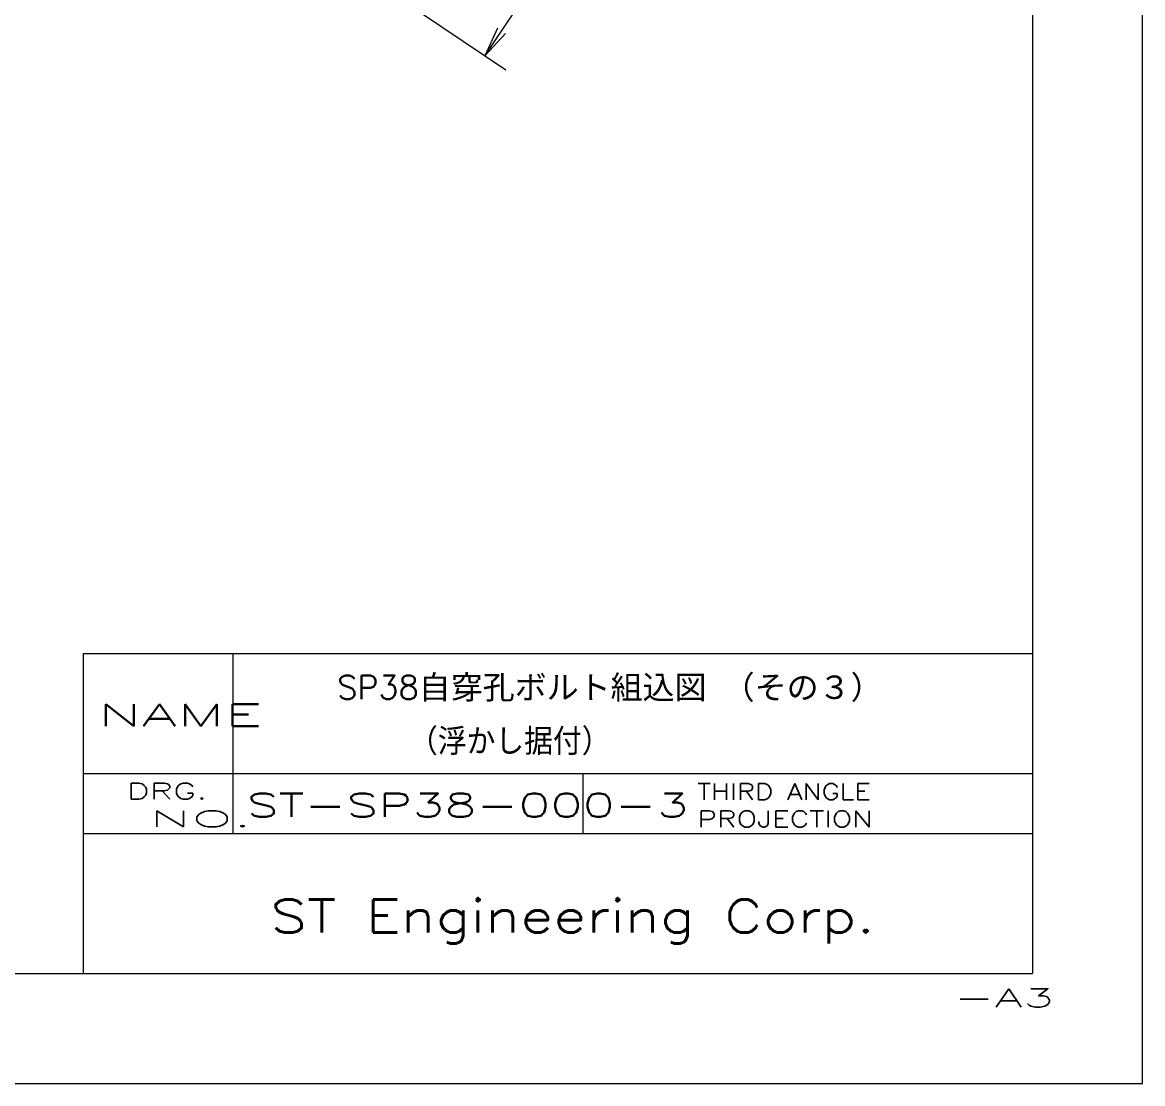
# Model space of a CAD drawing. Units: millimetres at full size; details may follow other scales. Extents: x -55 to 1935, y -55 to 1395.
# Drawn here: x 1375 to 1935, y -55 to 476 of the extents above; entities that cross this region are included whole.
import ezdxf
from ezdxf.enums import TextEntityAlignment as Align

# ---------------------------------------------------------------- set-up
doc = ezdxf.new("R2010")
doc.units = ezdxf.units.MM
for name, color, linetype, lineweight in [('6 寸法線', 4, 'Continuous', 25), ('7 枠・タイトル', 7, 'Continuous', 25), ('DEFPOINTS_3', 7, 'Continuous', 25)]:
    doc.layers.add(name, color=color, linetype=linetype, lineweight=lineweight)
doc.styles.add('simplex.shx', font='')
doc.styles.get('simplex.shx').set_extended_font_data('simplex.shx')

# ---------------------------------------------------------------- blocks, each defined once
blk = doc.blocks.new('open_arrow')
at = {"color": 0, "linetype": 'Continuous', "lineweight": -2}
blk.add_lwpolyline([(7.5, 1.25), (0, 0), (7.5, -1.25)], dxfattribs=at)

msp = doc.modelspace()

# ---------------------------------------------------------------- linework, layer by layer
at = {"layer": '6 寸法線'}
for p, q in [((1605.93, 459.011), (1645.073, 517.044)), ((1549.102, 497.342), (1616.459, 451.909))]:
    msp.add_line(p, q, dxfattribs=at)
at = {"layer": '7 枠・タイトル'}
for p, q in [((1880, 1340), (1880, 0)), ((1405, 160), (1880, 160)), ((1405, 160), (1405, 0)), ((1480, 160), (1480, 70)), ((1405, 100), (1880, 100)), ((1655, 100), (1655, 70)), ((1405, 70), (1880, 70)), ((0, 0), (1880, 0))]:
    msp.add_line(p, q, dxfattribs=at)
at = {"layer": 'DEFPOINTS_3'}
msp.add_lwpolyline([(-55, -55), (1935, -55), (1935, 1395), (-55, 1395)], close=True, dxfattribs=at)

# ---------------------------------------------------------------- block references
at = {"layer": '6 寸法線', "xscale": 2, "yscale": 2, "rotation": 56}
msp.add_blockref('open_arrow', (1605.93, 459.011), dxfattribs=at)

# ---------------------------------------------------------------- texts
at = {"layer": '7 枠・タイトル', "style": 'simplex.shx'}
msp.add_text('SP38自穿孔ボルト組込図 （その３）', height=11.73, dxfattribs=at).set_placement((1532.174, 133.797), align=Align.BOTTOM_LEFT)
for s, height, width, p in [('NAME', 11, 2.1, (1412.5, 120.5)), ('（浮かし据付）', 11.73, 0.9, (1568.049, 107.115)), ('DRG.', 8.065, 1.6, (1426.794, 84.782)), ('ST-SP38-000-3', 11.73, 1.6, (1486.785, 74.867)), ('THIRD ANGLE', 8.065, 1.25, (1712.242, 84.539)), ('  NO.', 8.065, 2.75, (1407.759, 70.93)), ('PROJECTION', 8.065, 1.35, (1712.314, 70.883)), ('ST Engineering Corp.', 16.5, 1.3, (1498.652, 15.533))]:
    msp.add_text(s, height=height, dxfattribs=dict(at, width=width)).set_placement(p, align=Align.BOTTOM_LEFT)
at = {"layer": 'DEFPOINTS_3', "style": 'simplex.shx', "width": 2}
msp.add_text('-A3', height=9.164, dxfattribs=at).set_placement((1840.522, -19.488), align=Align.BOTTOM_LEFT)

doc.saveas('drawing.dxf')
